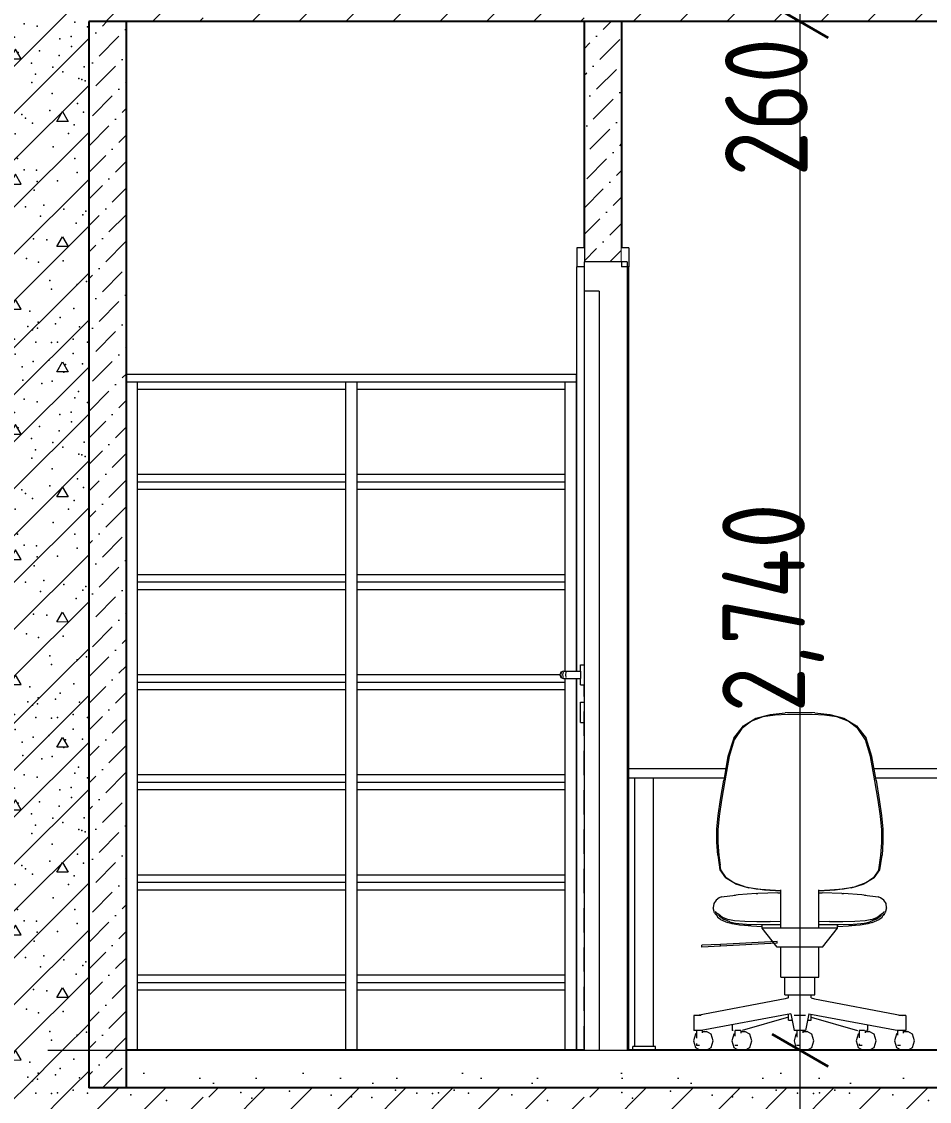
# Model space of a CAD drawing. Header units: millimetres. Extents: x 18162 to 7085488, y 72188 to 247925.
# Drawn here: x 3678250 to 3680669, y 97982 to 100858 of the extents above; entities that cross this region are included whole.
import ezdxf

# ---------------------------------------------------------------- set-up
doc = ezdxf.new("R2010")
doc.units = ezdxf.units.MM
doc.header["$MEASUREMENT"] = 0
doc.linetypes.add('Dot & Dashed', pattern=[670.277762, 317.5, -176.388889, 0, -176.388874])
doc.linetypes.add('Wipeout_Contour', pattern=[1000, 0, -1000])
for name, color, linetype in [('Archicad Doors', 7, 'Continuous'), ('Interior - Furniture', 7, 'Continuous'), ('Structural - Bearing', 7, 'Continuous')]:
    doc.layers.add(name, color=color, linetype=linetype)
doc.styles.add('GENERATED_STYLE_3', font='', dxfattribs={"width": 0.8})
doc.styles.get('GENERATED_STYLE_3').set_extended_font_data('ISOCPEUR MON')
doc.dimstyles.new('GENERATED_STYLE__5', dxfattribs={"dimtxt": 220.000005, "dimasz": 114, "dimexe": 0.18, "dimexo": 150, "dimgap": 0, "dimtad": 1, "dimdec": 0, "dimzin": 0, "dimdsep": 46, "dimtxsty": 'GENERATED_STYLE_3', "dimblk": 'ARROWHEAD_2', "dimblk1": 'ARROWHEAD_2', "dimblk2": 'ARROWHEAD_2', "dimcen": 0.09, "dimclrd": 13, "dimclre": 13, "dimclrt": 13, "dimadec": 0, "dimazin": 0, "dimtfac": 1, "dimtdec": 4, "dimtmove": 0, "dimatfit": 3, "dimfxl": 1, "dimtolj": 1, "dimtzin": 0, "dimarcsym": 0})
pattern_1 = [(45, (3761974.73, 95118.01), (-70.71068, 70.71068), [75, -25, 0, -25]), (45, (3761983.57, 95197.56), (-70.71068, 70.71068), [75, -25, 0, -25])]

# ---------------------------------------------------------------- blocks, each defined once
blk = doc.blocks.new('*X873', base_point=(3761974.7, 95118))
at = {"layer": 'Structural - Bearing', "color": 7, "linetype": 'Continuous', "lineweight": 9}
for p, q in [((3678229.1, 97862.7), (3678384.4, 98018)), ((3678229.1, 97987.7), (3678259.4, 98018)), ((3678349.4, 97858), (3678509.4, 98018)), ((3678474.4, 97858), (3678634.4, 98018)), ((3678749.5, 97993), (3678774.5, 98018)), ((3678749.5, 97868), (3678899.5, 98018)), ((3678864.5, 97858), (3679024.5, 98018)), ((3678989.5, 97858), (3679149.5, 98018)), ((3679114.5, 97858), (3679274.5, 98018)), ((3679239.5, 97858), (3679399.5, 98018)), ((3679364.5, 97858), (3679524.5, 98018)), ((3679489.5, 97858), (3679649.5, 98018)), ((3679764.7, 97993), (3679789.6, 98018)), ((3679764.7, 97868), (3679914.6, 98018)), ((3679879.6, 97858), (3680039.6, 98018)), ((3680004.6, 97858), (3680164.6, 98018)), ((3680129.6, 97858), (3680289.6, 98018)), ((3680254.6, 97858), (3680414.6, 98018)), ((3680379.6, 97858), (3680539.6, 98018)), ((3680504.6, 97858), (3680664.6, 98018)), ((3678599.4, 97858), (3678734.4, 97993)), ((3679614.5, 97858), (3679749.5, 97993))]:
    blk.add_line(p, q, dxfattribs=at)
for p in [(3678287.9, 98003.9), (3678330.2, 98002.9), (3678345.6, 98004.4), (3678387.4, 98012.1), (3678425.6, 98003.9), (3678541.1, 97999.7), (3678834.2, 98005.2), (3678964.3, 98009.1), (3679075, 97998.8), (3679129, 97993.6), (3679246.2, 98012.1), (3679303, 98003.9), (3679345.3, 98002.9), (3679360.8, 98004.4), (3679402.5, 98012.1), (3679440.8, 98003.9), (3679556.2, 97999.7), (3679849.4, 98005.2), (3679979.4, 98009.1), (3680090.2, 97998.8), (3680144.1, 97993.6), (3680261.3, 98012.1), (3680318.1, 98003.9), (3680360.4, 98002.9), (3680375.9, 98004.4), (3680417.6, 98012.1), (3680455.9, 98003.9), (3680571.4, 97999.7), (3678636.2, 97984.3), (3678863.4, 97990.7), (3679183.1, 97992), (3679651.3, 97984.3), (3679878.5, 97990.7), (3680198.2, 97992), (3680666.4, 97984.3)]:
    blk.add_point(p, dxfattribs=at)
blk = doc.blocks.new('*X974', base_point=(3761974.7, 95118))
at = {"layer": 'Structural - Bearing', "color": 7, "linetype": 'Continuous', "lineweight": 9}
for p, q in [((3678229.1, 100737.7), (3678349.3, 100858)), ((3678229.1, 100612.7), (3678429.1, 100812.7)), ((3678234.4, 100784.8), (3678229.1, 100775.4)), ((3678249.5, 100758.8), (3678234.4, 100784.8)), ((3678229.1, 100758.7), (3678249.5, 100758.8)), ((3678229.1, 100487.7), (3678429.1, 100687.7)), ((3678344.3, 100592.1), (3678359.4, 100618.1)), ((3678359.4, 100618.1), (3678374.3, 100592.1)), ((3678374.3, 100592.1), (3678344.3, 100592.1)), ((3678229.1, 100362.7), (3678429.1, 100562.7)), ((3678234.4, 100451.4), (3678229.1, 100442.1)), ((3678249.5, 100425.4), (3678234.4, 100451.4)), ((3678229.1, 100237.7), (3678429.1, 100437.7)), ((3678229.1, 100425.4), (3678249.5, 100425.4)), ((3678234.4, 100118.1), (3678429.1, 100312.7)), ((3678344.3, 100258.8), (3678359.4, 100284.8)), ((3678359.4, 100284.8), (3678374.3, 100258.7)), ((3678374.3, 100258.7), (3678344.3, 100258.8)), ((3678359.4, 100118.1), (3678429.1, 100187.7)), ((3678229.1, 99987.7), (3678359.4, 100118.1)), ((3678229.1, 100112.7), (3678234.4, 100118.1)), ((3678234.4, 100118.1), (3678229.1, 100108.8)), ((3678249.5, 100092.1), (3678234.4, 100118.1)), ((3678229.1, 100092.1), (3678249.5, 100092.1)), ((3678229.1, 99862.7), (3678429.1, 100062.7)), ((3678344.3, 99925.4), (3678359.4, 99951.4)), ((3678359.4, 99951.4), (3678374.3, 99925.4)), ((3678229.1, 99737.7), (3678429.1, 99937.7)), ((3678374.3, 99925.4), (3678344.3, 99925.4)), ((3678229.1, 99612.7), (3678429.1, 99812.7)), ((3678234.4, 99784.8), (3678229.1, 99775.4)), ((3678249.5, 99758.8), (3678234.4, 99784.8)), ((3678229.1, 99758.7), (3678249.5, 99758.8)), ((3678229.1, 99487.7), (3678429.1, 99687.7)), ((3678344.3, 99592.1), (3678359.4, 99618.1)), ((3678359.4, 99618.1), (3678374.3, 99592.1)), ((3678374.3, 99592.1), (3678344.3, 99592.1)), ((3678229.1, 99362.7), (3678429.1, 99562.7)), ((3678234.4, 99451.4), (3678229.1, 99442.1)), ((3678229.1, 99237.7), (3678429.1, 99437.7)), ((3678249.5, 99425.4), (3678234.4, 99451.4)), ((3678229.1, 99425.4), (3678249.5, 99425.4)), ((3678234.4, 99118.1), (3678429.1, 99312.7)), ((3678344.3, 99258.8), (3678359.4, 99284.8)), ((3678359.4, 99284.8), (3678374.3, 99258.7)), ((3678374.3, 99258.7), (3678344.3, 99258.8)), ((3678359.4, 99118.1), (3678429.1, 99187.7)), ((3678229.1, 98987.7), (3678359.4, 99118.1)), ((3678229.1, 99112.7), (3678234.4, 99118.1)), ((3678234.4, 99118.1), (3678229.1, 99108.7)), ((3678249.5, 99092.1), (3678234.4, 99118.1)), ((3678229.1, 99092), (3678249.5, 99092.1)), ((3678229.1, 98862.7), (3678429.1, 99062.7)), ((3678344.3, 98925.4), (3678359.4, 98951.4)), ((3678359.4, 98951.4), (3678374.3, 98925.4)), ((3678229.1, 98737.7), (3678429.1, 98937.7)), ((3678374.3, 98925.4), (3678344.3, 98925.4)), ((3678229.1, 98612.7), (3678429.1, 98812.7)), ((3678234.4, 98784.7), (3678229.1, 98775.4)), ((3678249.5, 98758.7), (3678234.4, 98784.7)), ((3678229.1, 98758.7), (3678249.5, 98758.7)), ((3678229.1, 98487.7), (3678429.1, 98687.7)), ((3678344.3, 98592.1), (3678359.4, 98618.1)), ((3678359.4, 98618.1), (3678374.3, 98592)), ((3678374.3, 98592), (3678344.3, 98592.1)), ((3678229.1, 98362.7), (3678429.1, 98562.7)), ((3678234.4, 98451.4), (3678229.1, 98442.1)), ((3678229.1, 98237.7), (3678429.1, 98437.7)), ((3678229.1, 98425.4), (3678249.5, 98425.4)), ((3678249.5, 98425.4), (3678234.4, 98451.4)), ((3678234.4, 98118.1), (3678429.1, 98312.7)), ((3678344.3, 98258.7), (3678359.4, 98284.7)), ((3678359.4, 98284.7), (3678374.3, 98258.7)), ((3678374.3, 98258.7), (3678344.3, 98258.7)), ((3678359.4, 98118.1), (3678429.1, 98187.7)), ((3678234.4, 98118.1), (3678229.1, 98108.7)), ((3678229.1, 98112.7), (3678234.4, 98118)), ((3678249.5, 98092.1), (3678234.4, 98118.1)), ((3678259.4, 98018), (3678359.4, 98118)), ((3678229.1, 98092), (3678249.5, 98092.1)), ((3678384.4, 98018), (3678429.1, 98062.7))]:
    blk.add_line(p, q, dxfattribs=at)
for p in [(3678256.9, 100852), (3678292, 100845.5), (3678392, 100856.1), (3678426, 100843.7), (3678231.3, 100816.6), (3678382.6, 100818.1), (3678352.5, 100811.7), (3678383.1, 100791.5), (3678241.5, 100776), (3678298.2, 100779.9), (3678350.3, 100768), (3678276.3, 100747.7), (3678333.6, 100736.5), (3678416.6, 100737.4), (3678287.4, 100717.8), (3678360, 100724.5), (3678402.8, 100706.2), (3678411, 100703.6), (3678419.8, 100700), (3678277.7, 100695.4), (3678332.1, 100666.8), (3678399.5, 100640), (3678325.2, 100621.5), (3678415.2, 100616.6), (3678251, 100610.4), (3678260.8, 100600.9), (3678279.5, 100587.4), (3678390.5, 100582.6), (3678232.8, 100559.4), (3678375, 100559.5), (3678334.3, 100524.1), (3678239, 100493), (3678391.7, 100492.9), (3678257.5, 100463.1), (3678290, 100462), (3678398.2, 100455.9), (3678292, 100432.2), (3678345.6, 100434.2), (3678283.6, 100408.7), (3678260.7, 100364.7), (3678309.1, 100369.2), (3678362.6, 100358.5), (3678421.4, 100353.2), (3678300.8, 100340), (3678413.8, 100343.6), (3678395.7, 100320.9), (3678282.3, 100279.7), (3678317.8, 100276.6), (3678263.7, 100227.2), (3678295.2, 100217.4), (3678295.2, 100217.4), (3678361.1, 100221), (3678325.6, 100168.4), (3678398.1, 100158.1), (3678423.5, 100166.1), (3678330.2, 100145.3), (3678389.6, 100094.1), (3678272.5, 100086.3), (3678353.5, 100069.6), (3678266.8, 100046.2), (3678279.2, 100036.9), (3678292.6, 100041), (3678294.7, 100057), (3678340.6, 100052.9), (3678404.6, 100044.8), (3678231.1, 100012.1), (3678387.4, 100012.2), (3678287.9, 100004), (3678330.2, 100002.9), (3678345.6, 100004.4), (3678425.6, 100004), (3678232.8, 99972), (3678281.4, 99952.5), (3678322.6, 99956.3), (3678388.1, 99973.6), (3678251.8, 99938.3), (3678362.5, 99924.1), (3678367.7, 99944.7), (3678412.8, 99946.6), (3678253.5, 99903.1), (3678304.2, 99894.3), (3678331.8, 99900.4), (3678402, 99872.3), (3678256.9, 99852), (3678292, 99845.5), (3678392, 99856.1), (3678426, 99843.7), (3678231.3, 99816.6), (3678352.5, 99811.7), (3678382.6, 99818.1), (3678298.2, 99779.9), (3678383.1, 99791.5), (3678241.5, 99776), (3678350.3, 99768), (3678276.3, 99747.7), (3678333.6, 99736.5), (3678360, 99724.5), (3678416.6, 99737.4), (3678277.7, 99695.4), (3678287.4, 99717.7), (3678402.8, 99706.2), (3678411, 99703.6), (3678419.8, 99700), (3678332.1, 99666.8), (3678399.5, 99639.9), (3678251, 99610.4), (3678325.2, 99621.5), (3678415.2, 99616.6), (3678260.8, 99600.9), (3678279.5, 99587.4), (3678390.5, 99582.6), (3678232.8, 99559.4), (3678375, 99559.5), (3678334.3, 99524.1), (3678239, 99492.9), (3678391.7, 99492.9), (3678257.5, 99463.1), (3678290, 99462), (3678292, 99432.2), (3678345.6, 99434.2), (3678398.2, 99455.8), (3678283.6, 99408.7), (3678260.7, 99364.7), (3678309.1, 99369.1), (3678362.6, 99358.5), (3678421.4, 99353.2), (3678300.8, 99339.9), (3678395.7, 99320.9), (3678413.8, 99343.5), (3678282.3, 99279.7), (3678317.8, 99276.6), (3678263.7, 99227.1), (3678295.2, 99217.4), (3678295.2, 99217.4), (3678361.1, 99221), (3678325.6, 99168.4), (3678330.2, 99145.2), (3678398.1, 99158.1), (3678423.5, 99166.1), (3678389.6, 99094.1), (3678272.5, 99086.3), (3678353.5, 99069.6), (3678266.8, 99046.1), (3678279.2, 99036.9), (3678292.6, 99040.9), (3678294.7, 99057), (3678340.6, 99052.9), (3678404.6, 99044.8), (3678231.1, 99012.1), (3678287.9, 99004), (3678330.2, 99002.9), (3678345.6, 99004.4), (3678387.4, 99012.1), (3678425.6, 99004), (3678232.8, 98972), (3678388.1, 98973.6), (3678281.4, 98952.4), (3678322.6, 98956.3), (3678367.7, 98944.7), (3678412.8, 98946.6), (3678251.8, 98938.3), (3678362.5, 98924.1), (3678253.5, 98903.1), (3678304.2, 98894.3), (3678331.8, 98900.3), (3678402, 98872.3), (3678256.9, 98852), (3678292, 98845.4), (3678392, 98856.1), (3678426, 98843.7), (3678231.3, 98816.5), (3678352.5, 98811.6), (3678382.6, 98818.1), (3678241.5, 98776), (3678298.2, 98779.9), (3678383.1, 98791.5), (3678276.3, 98747.7), (3678350.3, 98768), (3678287.4, 98717.7), (3678333.6, 98736.5), (3678360, 98724.5), (3678416.6, 98737.4), (3678277.7, 98695.4), (3678402.8, 98706.2), (3678411, 98703.6), (3678419.8, 98700), (3678332.1, 98666.8), (3678399.5, 98639.9), (3678251, 98610.3), (3678260.8, 98600.9), (3678325.2, 98621.5), (3678415.2, 98616.5), (3678279.5, 98587.4), (3678390.5, 98582.5), (3678232.8, 98559.4), (3678375, 98559.5), (3678334.3, 98524), (3678239, 98492.9), (3678391.7, 98492.9), (3678257.5, 98463), (3678290, 98462), (3678398.2, 98455.8), (3678292, 98432.2), (3678345.6, 98434.2), (3678283.6, 98408.7), (3678309.1, 98369.1), (3678260.7, 98364.7), (3678300.8, 98339.9), (3678362.6, 98358.5), (3678413.8, 98343.5), (3678421.4, 98353.2), (3678395.7, 98320.9), (3678282.3, 98279.7), (3678317.8, 98276.6), (3678263.7, 98227.1), (3678295.2, 98217.4), (3678295.2, 98217.4), (3678361.1, 98220.9), (3678325.6, 98168.4), (3678423.5, 98166.1), (3678330.2, 98145.2), (3678398.1, 98158.1), (3678272.5, 98086.3), (3678389.6, 98094), (3678294.7, 98056.9), (3678340.6, 98052.9), (3678353.5, 98069.6), (3678266.8, 98046.1), (3678279.2, 98036.9), (3678292.6, 98040.9), (3678404.6, 98044.8)]:
    blk.add_point(p, dxfattribs=at)
blk = doc.blocks.new('*X988', base_point=(3761974.7, 95118))
at = {"layer": 'Structural - Bearing', "color": 7, "linetype": 'Continuous', "lineweight": 9}
for p, q in [((3678349.3, 100858), (3678509.3, 101018)), ((3678474.3, 100858), (3678634.3, 101018)), ((3678864.4, 100858), (3679024.4, 101018)), ((3678989.4, 100858), (3679149.4, 101018)), ((3679114.4, 100858), (3679274.4, 101018)), ((3679239.4, 100858), (3679399.4, 101018)), ((3679364.4, 100858), (3679524.4, 101018)), ((3679489.4, 100858), (3679649.4, 101018)), ((3679879.6, 100858), (3680039.6, 101018)), ((3680004.6, 100858), (3680164.6, 101018)), ((3680129.6, 100858), (3680289.6, 101018)), ((3680254.6, 100858), (3680414.6, 101018)), ((3680379.6, 100858), (3680539.6, 101018)), ((3680504.6, 100858), (3680664.6, 101018)), ((3678599.3, 100858), (3678734.4, 100993.1)), ((3679614.4, 100858), (3679749.5, 100993.1)), ((3680629.6, 100858), (3680764.7, 100993.1)), ((3678724.3, 100858), (3678734.4, 100868.1)), ((3679739.4, 100858), (3679749.5, 100868.1))]:
    blk.add_line(p, q, dxfattribs=at)
blk = doc.blocks.new('*D1086', base_point=(3761974.7, 95118))
at = {"color": 12, "linetype": 'Continuous', "lineweight": 35}
for p, q in [((3680249.8, 98161.3), (3680399.8, 98074.7)), ((3680249.8, 97901.3), (3680399.8, 97814.7))]:
    blk.add_line(p, q, dxfattribs=at)
at = {"color": 13, "linetype": 'Continuous', "lineweight": 13}
blk.add_line((3680324.8, 97858), (3680324.8, 98118), dxfattribs=at)
blk = doc.blocks.new('ARROWHEAD_2')
at = {"color": 0, "linetype": 'Continuous', "lineweight": 0}
for p, q in [((-0.378, -0.655), (0.378, 0.655)), ((0, 0), (-1, 0))]:
    blk.add_line(p, q, dxfattribs=at)
blk = doc.blocks.new('*D1087', base_point=(3761974.7, 95118))
at = {"color": 12, "linetype": 'Continuous', "lineweight": 35}
for p, q in [((3680249.8, 100901.3), (3680399.8, 100814.7)), ((3680249.8, 98161.3), (3680399.8, 98074.7))]:
    blk.add_line(p, q, dxfattribs=at)
at = {"color": 13, "linetype": 'Continuous', "lineweight": 13}
for p, q in [((3680437.3, 100858), (3680212.3, 100858)), ((3680324.8, 98118), (3680324.8, 100858)), ((3680437.3, 98118), (3680212.3, 98118)), ((3680324.8, 97858), (3680324.8, 98118))]:
    blk.add_line(p, q, dxfattribs=at)
at = {"color": 13, "lineweight": 13, "char_height": 220, "attachment_point": 7, "rotation": 90, "style": 'GENERATED_STYLE_3'}
for s, insert in [('\\A1;{\\pql;\\fISOCPEUR MON|b0|i0|c0|p0;\\W0.800000;260}', (3680344.7, 100445.8)), ('\\A1;{\\pql;\\fISOCPEUR MON|b0|i0|c0|p0;\\W0.800000;2,740}', (3680388.6, 99018.2))]:
    blk.add_mtext(s, dxfattribs=dict(at, insert=insert))
blk = doc.blocks.new('*D1088', base_point=(3761974.7, 95118))
at = {"color": 12, "linetype": 'Continuous', "lineweight": 35}
for p, q in [((3680249.8, 101161.3), (3680399.8, 101074.7)), ((3680249.8, 100901.3), (3680399.8, 100814.7))]:
    blk.add_line(p, q, dxfattribs=at)
at = {"color": 13, "linetype": 'Continuous', "lineweight": 13}
blk.add_line((3680324.8, 100858), (3680324.8, 101118), dxfattribs=at)

msp = doc.modelspace()

# ---------------------------------------------------------------- hatches: boundary and pattern name
at = {"layer": 'Structural - Bearing', "linetype": 'Continuous', "lineweight": 9}
h = msp.add_hatch(dxfattribs=at)
h.set_pattern_fill('Dot___Dashed_0003', style=0, pattern_type=2)
h.set_pattern_definition(pattern_1)
h.paths.add_polyline_path([(3678429.1, 100858), (3678429.1, 98018), (3678529.1, 98018), (3678529.1, 100858)])
h = msp.add_hatch(dxfattribs=at)
h.set_pattern_fill('Dot___Dashed_0003', style=0, pattern_type=2)
h.set_pattern_definition(pattern_1)
h.paths.add_polyline_path([(3679749.1, 100858), (3679749.1, 100218), (3679849.1, 100218), (3679849.1, 100858)])
h = msp.add_hatch(dxfattribs=at)
h.set_pattern_fill('Lightweight_Concrete_0003', style=0, pattern_type=2)
h.set_pattern_definition([(0, (3761974.7, 95118), (0, 779.423), [48.75, -401.25]), (0, (3762199.7, 95507.7), (0, 779.423), [48.75, -401.25]), (60, (3761974.7, 95118), (-675, 389.7114), [48.75, -401.25]), (60, (3762424.7, 95118), (-675, 389.7114), [48.75, -401.25]), (120, (3762023.5, 95118), (675, 389.7114), [48.75, -401.25]), (120, (3762473.5, 95118), (675, 389.7114), [48.75, -401.25]), (0, (3761974.73, 95193), (0, 150), [0, -150, 0, -225]), (45, (3762049.73, 95193), (-106.06602, 106.06602), [0, -112.5, 0, -187.5])])
h.paths.add_polyline_path([(3683229.1, 98118), (3678529.1, 98118), (3678529.1, 98018), (3683229.1, 98018)])

# ---------------------------------------------------------------- linework, layer by layer
at = {"layer": 'Archicad Doors', "color": 7, "linetype": 'Continuous', "lineweight": 9}
for p, q in [((3679687, 99125.1), (3679684.1, 99118)), ((3679684.1, 99118), (3679687, 99110.9)), ((3679688.5, 99125.1), (3679685.8, 99118)), ((3679685.8, 99118), (3679688.5, 99110.9)), ((3679694.1, 99128), (3679687, 99125.1)), ((3679693.4, 99125.1), (3679691.2, 99118)), ((3679691.2, 99118), (3679693.4, 99110.9)), ((3679694.1, 99128), (3679695.2, 99128)), ((3679695.2, 99128), (3679698.4, 99128)), ((3679698.4, 99128), (3679703.3, 99128)), ((3679700.6, 99125.1), (3679699.4, 99118)), ((3679699.4, 99118), (3679700.6, 99110.9)), ((3679703.3, 99128), (3679709.1, 99128)), ((3679687, 99110.9), (3679694.1, 99108)), ((3679694.1, 99108), (3679695.2, 99108)), ((3679695.2, 99108), (3679698.4, 99108)), ((3679698.4, 99108), (3679703.3, 99108)), ((3679703.3, 99108), (3679709.1, 99108)), ((3679730.1, 98118), (3679730.1, 99108))]:
    msp.add_line(p, q, dxfattribs=at)
at = {"layer": 'Interior - Furniture', "color": 7, "linetype": 'Continuous', "lineweight": 13}
for p, q in [((3679729.1, 99918), (3678529.1, 99918)), ((3678559.1, 99898), (3678529.1, 99898)), ((3678559.1, 99878), (3678559.1, 99898)), ((3679114.1, 99898), (3678559.1, 99898)), ((3679144.1, 99898), (3679114.1, 99898)), ((3679114.1, 99878), (3679114.1, 99898)), ((3679144.1, 99878), (3679144.1, 99898)), ((3679699.1, 99898), (3679144.1, 99898)), ((3679729.1, 99898), (3679699.1, 99898)), ((3679699.1, 99878), (3679699.1, 99898)), ((3679729.1, 99898), (3679729.1, 99918)), ((3679729.1, 99128), (3679729.1, 99898)), ((3678559.1, 99651.3), (3678559.1, 99878)), ((3679114.1, 99878), (3678559.1, 99878)), ((3679114.1, 99651.3), (3679114.1, 99878)), ((3679144.1, 99651.3), (3679144.1, 99878)), ((3679699.1, 99878), (3679144.1, 99878)), ((3679699.1, 99651.3), (3679699.1, 99878)), ((3679114.1, 99651.3), (3678559.1, 99651.3)), ((3678559.1, 99631.3), (3678559.1, 99651.3)), ((3679114.1, 99631.3), (3679114.1, 99651.3)), ((3679699.1, 99651.3), (3679144.1, 99651.3)), ((3679144.1, 99631.3), (3679144.1, 99651.3)), ((3679699.1, 99631.3), (3679699.1, 99651.3)), ((3678559.1, 99611.3), (3678559.1, 99631.3)), ((3679114.1, 99631.3), (3678559.1, 99631.3)), ((3678559.1, 99384.7), (3678559.1, 99611.3)), ((3679114.1, 99611.3), (3678559.1, 99611.3)), ((3679114.1, 99611.3), (3679114.1, 99631.3)), ((3679114.1, 99384.7), (3679114.1, 99611.3)), ((3679144.1, 99611.3), (3679144.1, 99631.3)), ((3679699.1, 99631.3), (3679144.1, 99631.3)), ((3679144.1, 99384.7), (3679144.1, 99611.3)), ((3679699.1, 99611.3), (3679144.1, 99611.3)), ((3679699.1, 99611.3), (3679699.1, 99631.3)), ((3679699.1, 99384.7), (3679699.1, 99611.3)), ((3679114.1, 99384.7), (3678559.1, 99384.7)), ((3678559.1, 99364.7), (3678559.1, 99384.7)), ((3679114.1, 99364.7), (3679114.1, 99384.7)), ((3679699.1, 99384.7), (3679144.1, 99384.7)), ((3679144.1, 99364.7), (3679144.1, 99384.7)), ((3679699.1, 99364.7), (3679699.1, 99384.7)), ((3678559.1, 99344.7), (3678559.1, 99364.7)), ((3679114.1, 99364.7), (3678559.1, 99364.7)), ((3679114.1, 99344.7), (3679114.1, 99364.7)), ((3679144.1, 99344.7), (3679144.1, 99364.7)), ((3679699.1, 99364.7), (3679144.1, 99364.7)), ((3679699.1, 99344.7), (3679699.1, 99364.7)), ((3678559.1, 99118), (3678559.1, 99344.7)), ((3679114.1, 99344.7), (3678559.1, 99344.7)), ((3679114.1, 99118), (3679114.1, 99344.7)), ((3679144.1, 99118), (3679144.1, 99344.7)), ((3679699.1, 99344.7), (3679144.1, 99344.7)), ((3679699.1, 99128), (3679699.1, 99344.7)), ((3679114.1, 99118), (3678559.1, 99118)), ((3678559.1, 99098), (3678559.1, 99118)), ((3679114.1, 99098), (3679114.1, 99118)), ((3679684.1, 99118), (3679144.1, 99118)), ((3679144.1, 99098), (3679144.1, 99118)), ((3678559.1, 99078), (3678559.1, 99098)), ((3679114.1, 99098), (3678559.1, 99098)), ((3679114.1, 99078), (3679114.1, 99098)), ((3679144.1, 99078), (3679144.1, 99098)), ((3679699.1, 99098), (3679144.1, 99098)), ((3679699.1, 99098), (3679699.1, 99108)), ((3679699.1, 99078), (3679699.1, 99098)), ((3679729.1, 98118), (3679729.1, 99108)), ((3678559.1, 98851.3), (3678559.1, 99078)), ((3679114.1, 99078), (3678559.1, 99078)), ((3679114.1, 98851.3), (3679114.1, 99078)), ((3679144.1, 98851.3), (3679144.1, 99078)), ((3679699.1, 99078), (3679144.1, 99078)), ((3679699.1, 98851.3), (3679699.1, 99078)), ((3680173.4, 98982.5), (3680206.5, 99002.5)), ((3680225.5, 99006), (3680195.5, 98995)), ((3680206.5, 99002.5), (3680244.5, 99012.7)), ((3680258, 99010.9), (3680225.5, 99006)), ((3680244.5, 99012.7), (3680284.5, 99016.5)), ((3680291.3, 99012.2), (3680258, 99010.9)), ((3680324.1, 99018), (3680284.5, 99016.5)), ((3680324.1, 99012.4), (3680291.3, 99012.2)), ((3680363.6, 99016.5), (3680324.1, 99018)), ((3680356.8, 99012.2), (3680324.1, 99012.4)), ((3680390.1, 99010.9), (3680356.8, 99012.2)), ((3680363.6, 99016.5), (3680403.6, 99012.7)), ((3680422.6, 99006), (3680390.1, 99010.9)), ((3680403.6, 99012.7), (3680441.6, 99002.5)), ((3680452.6, 98995), (3680422.6, 99006)), ((3680441.6, 99002.5), (3680474.7, 98982.5)), ((3680147.7, 98949.7), (3680173.4, 98982.5)), ((3680169.6, 98975.4), (3680149.2, 98944.8)), ((3680195.5, 98995), (3680169.6, 98975.4)), ((3680478.5, 98975.4), (3680452.6, 98995)), ((3680474.7, 98982.5), (3680500.4, 98949.7)), ((3680498.9, 98944.8), (3680478.5, 98975.4)), ((3680147.7, 98949.7), (3680132.2, 98900.7)), ((3680149.2, 98944.8), (3680136, 98900.7)), ((3680512.1, 98900.7), (3680498.9, 98944.8)), ((3680515.9, 98900.7), (3680500.4, 98949.7)), ((3680132.2, 98900.7), (3680121.1, 98837.3)), ((3680136, 98900.7), (3680124.3, 98835.9)), ((3680523.8, 98835.9), (3680512.1, 98900.7)), ((3680527, 98837.3), (3680515.9, 98900.7)), ((3680126.5, 98868), (3679868.1, 98868)), ((3680799.1, 98868), (3680521.7, 98868)), ((3679114.1, 98851.3), (3678559.1, 98851.3)), ((3678559.1, 98831.3), (3678559.1, 98851.3)), ((3678559.1, 98811.3), (3678559.1, 98831.3)), ((3679114.1, 98831.3), (3678559.1, 98831.3)), ((3679114.1, 98831.3), (3679114.1, 98851.3)), ((3679114.1, 98811.3), (3679114.1, 98831.3)), ((3679699.1, 98851.3), (3679144.1, 98851.3)), ((3679144.1, 98831.3), (3679144.1, 98851.3)), ((3679144.1, 98811.3), (3679144.1, 98831.3)), ((3679699.1, 98831.3), (3679144.1, 98831.3)), ((3679699.1, 98831.3), (3679699.1, 98851.3)), ((3679699.1, 98811.3), (3679699.1, 98831.3)), ((3680122.1, 98843), (3679868.1, 98843)), ((3679884.1, 98128), (3679884.1, 98843)), ((3679934.1, 98128), (3679934.1, 98843)), ((3680112.5, 98785.9), (3680121.1, 98837.3)), ((3680124.3, 98835.9), (3680115.3, 98783.9)), ((3680532.8, 98783.9), (3680523.8, 98835.9)), ((3680799.1, 98843), (3680526, 98843)), ((3680527, 98837.3), (3680535.6, 98785.9)), ((3678559.1, 98584.7), (3678559.1, 98811.3)), ((3679114.1, 98811.3), (3678559.1, 98811.3)), ((3679114.1, 98584.7), (3679114.1, 98811.3)), ((3679144.1, 98584.7), (3679144.1, 98811.3)), ((3679699.1, 98811.3), (3679144.1, 98811.3)), ((3679699.1, 98584.7), (3679699.1, 98811.3)), ((3680106.4, 98743.4), (3680112.5, 98785.9)), ((3680115.3, 98783.9), (3680109, 98741.3)), ((3680539.1, 98741.3), (3680532.8, 98783.9)), ((3680535.6, 98785.9), (3680541.7, 98743.4)), ((3680103.1, 98706.7), (3680106.4, 98743.4)), ((3680109, 98741.3), (3680105.7, 98704.9)), ((3680542.4, 98704.9), (3680539.1, 98741.3)), ((3680541.7, 98743.4), (3680545, 98706.7)), ((3680102.7, 98672.4), (3680103.1, 98706.7)), ((3680105.7, 98704.9), (3680105.3, 98671.3)), ((3680542.8, 98671.3), (3680542.4, 98704.9)), ((3680545, 98706.7), (3680545.5, 98672.4)), ((3680105.1, 98637.6), (3680102.7, 98672.4)), ((3680105.3, 98671.3), (3680108, 98637)), ((3680540.1, 98637), (3680542.8, 98671.3)), ((3680545.5, 98672.4), (3680543, 98637.6)), ((3680105.1, 98637.6), (3680110.7, 98598.9)), ((3680108, 98637), (3680112, 98611)), ((3680113.8, 98598.9), (3680108.3, 98637.6)), ((3680534.4, 98598.9), (3680540.1, 98637)), ((3680537.4, 98598.9), (3680543, 98637.6)), ((3680110.7, 98598.9), (3680126.1, 98577.1)), ((3680126.9, 98578.7), (3680113.8, 98598.9)), ((3680534.4, 98598.9), (3680521.2, 98578.7)), ((3680522, 98577.1), (3680537.4, 98598.9)), ((3679114.1, 98584.7), (3678559.1, 98584.7)), ((3678559.1, 98564.7), (3678559.1, 98584.7)), ((3679114.1, 98564.7), (3679114.1, 98584.7)), ((3679699.1, 98584.7), (3679144.1, 98584.7)), ((3679144.1, 98564.7), (3679144.1, 98584.7)), ((3679699.1, 98564.7), (3679699.1, 98584.7)), ((3680152.5, 98561.4), (3680126.1, 98577.1)), ((3680126.9, 98578.7), (3680129.3, 98576.6)), ((3680147.8, 98564.2), (3680129.3, 98576.6)), ((3680522, 98577.1), (3680495.6, 98561.4)), ((3680518.8, 98576.6), (3680500.3, 98564.2)), ((3680518.8, 98576.6), (3680521.2, 98578.7)), ((3678559.1, 98544.7), (3678559.1, 98564.7)), ((3679114.1, 98564.7), (3678559.1, 98564.7)), ((3678559.1, 98318), (3678559.1, 98544.7)), ((3679114.1, 98544.7), (3678559.1, 98544.7)), ((3679114.1, 98544.7), (3679114.1, 98564.7)), ((3679114.1, 98318), (3679114.1, 98544.7)), ((3679144.1, 98544.7), (3679144.1, 98564.7)), ((3679699.1, 98564.7), (3679144.1, 98564.7)), ((3679144.1, 98318), (3679144.1, 98544.7)), ((3679699.1, 98544.7), (3679144.1, 98544.7)), ((3679699.1, 98544.7), (3679699.1, 98564.7)), ((3679699.1, 98318), (3679699.1, 98544.7)), ((3680155.5, 98561.3), (3680147.8, 98564.2)), ((3680152.5, 98561.4), (3680175.2, 98554.4)), ((3680175.2, 98554.4), (3680155.5, 98561.3)), ((3680175.2, 98554.4), (3680207.9, 98548.3)), ((3680175.2, 98554.4), (3680187.8, 98550.9)), ((3680229.6, 98544.5), (3680187.8, 98550.9)), ((3680207.9, 98548.3), (3680244.5, 98544.9)), ((3680273.7, 98541.4), (3680229.6, 98544.5)), ((3680244.5, 98544.9), (3680273.7, 98543.9)), ((3680273.7, 98443), (3680273.7, 98545.3)), ((3680374.4, 98443), (3680374.4, 98545.3)), ((3680374.4, 98543.9), (3680403.7, 98544.9)), ((3680418.5, 98544.5), (3680374.4, 98541.4)), ((3680403.7, 98544.9), (3680440.2, 98548.3)), ((3680460.3, 98550.9), (3680418.5, 98544.5)), ((3680440.2, 98548.3), (3680472.9, 98554.4)), ((3680460.3, 98550.9), (3680472.9, 98554.4)), ((3680472.9, 98554.4), (3680495.6, 98561.4)), ((3680492.6, 98561.3), (3680472.9, 98554.4)), ((3680500.3, 98564.2), (3680492.6, 98561.3)), ((3680100.6, 98518.1), (3680094.5, 98509)), ((3680108.9, 98524.3), (3680100.6, 98518.1)), ((3680115, 98526.4), (3680108.9, 98524.3)), ((3680115, 98526.4), (3680152.1, 98530.7)), ((3680159.5, 98531.7), (3680148.6, 98530.3)), ((3680207.6, 98535.4), (3680159.5, 98531.7)), ((3680207.6, 98535.4), (3680212.2, 98535.7)), ((3680265.1, 98537.6), (3680212.2, 98535.7)), ((3680265.1, 98537.6), (3680273.7, 98537.7)), ((3680374.4, 98537.7), (3680383, 98537.6)), ((3680435.9, 98535.7), (3680383, 98537.6)), ((3680435.9, 98535.7), (3680440.6, 98535.4)), ((3680488.7, 98531.7), (3680440.6, 98535.4)), ((3680499.5, 98530.3), (3680488.7, 98531.7)), ((3680496, 98530.7), (3680533.1, 98526.4)), ((3680539.2, 98524.3), (3680533.1, 98526.4)), ((3680547.5, 98518.1), (3680539.2, 98524.3)), ((3680553.6, 98509), (3680547.5, 98518.1)), ((3680094.5, 98509), (3680093.1, 98497.5)), ((3680096.7, 98483.7), (3680093.1, 98497.5)), ((3680096.7, 98483.7), (3680098.8, 98480.1)), ((3680101, 98485.1), (3680098.7, 98486.7)), ((3680103.9, 98482.7), (3680101, 98485.1)), ((3680102.4, 98480.2), (3680103.4, 98482.6)), ((3680103.4, 98482.6), (3680104.1, 98482.5)), ((3680107.8, 98479.6), (3680103.9, 98482.7)), ((3680544.2, 98482.7), (3680540.3, 98479.6)), ((3680544, 98482.5), (3680544.7, 98482.6)), ((3680547.1, 98485.1), (3680544.2, 98482.7)), ((3680544.7, 98482.6), (3680545.7, 98480.2)), ((3680549.4, 98486.7), (3680547.1, 98485.1)), ((3680549.3, 98480.1), (3680551.4, 98483.7)), ((3680555, 98497.5), (3680551.4, 98483.7)), ((3680555, 98497.5), (3680553.6, 98509)), ((3680098.8, 98480.1), (3680103, 98476.6)), ((3680102.4, 98477.9), (3680102.4, 98480.2)), ((3680102.4, 98477.9), (3680104.7, 98472.7)), ((3680106, 98470.7), (3680104.7, 98472.7)), ((3680112.5, 98466.7), (3680106, 98470.7)), ((3680106.9, 98477.9), (3680110.1, 98475.6)), ((3680112.8, 98476.1), (3680107.8, 98479.6)), ((3680110.1, 98475.6), (3680114, 98472.3)), ((3680112.5, 98466.7), (3680131.6, 98457.9)), ((3680112.8, 98476.1), (3680119.3, 98472)), ((3680114, 98472.3), (3680120.6, 98467.6)), ((3680119.3, 98472), (3680130.9, 98467.2)), ((3680137.4, 98460.1), (3680120.6, 98467.6)), ((3680130.9, 98467.2), (3680136.7, 98465.9)), ((3680143.3, 98454.5), (3680131.6, 98457.9)), ((3680136.7, 98465.9), (3680150.1, 98463.7)), ((3680137.4, 98460.1), (3680144.5, 98458)), ((3680163.2, 98451.5), (3680143.3, 98454.5)), ((3680144.5, 98458), (3680152.7, 98456.5)), ((3680150.1, 98463.7), (3680177.3, 98461.9)), ((3680152.7, 98456.5), (3680161.7, 98455.3)), ((3680161.7, 98455.3), (3680182.2, 98453.9)), ((3680177.3, 98461.9), (3680209.8, 98461.4)), ((3680182.2, 98453.9), (3680220.1, 98452.9)), ((3680209.8, 98461.4), (3680244.8, 98460.8)), ((3680273.7, 98460.4), (3680244.8, 98460.8)), ((3680403.4, 98460.8), (3680374.4, 98460.4)), ((3680403.4, 98460.8), (3680438.3, 98461.4)), ((3680428, 98452.9), (3680465.9, 98453.9)), ((3680438.3, 98461.4), (3680470.8, 98461.9)), ((3680465.9, 98453.9), (3680486.4, 98455.3)), ((3680470.8, 98461.9), (3680498, 98463.7)), ((3680504.8, 98454.5), (3680484.9, 98451.5)), ((3680486.4, 98455.3), (3680495.4, 98456.5)), ((3680495.4, 98456.5), (3680503.6, 98458)), ((3680498, 98463.7), (3680511.4, 98465.9)), ((3680503.6, 98458), (3680510.7, 98460.1)), ((3680516.5, 98457.9), (3680504.8, 98454.5)), ((3680527.5, 98467.6), (3680510.7, 98460.1)), ((3680511.4, 98465.9), (3680517.3, 98467.2)), ((3680516.5, 98457.9), (3680535.6, 98466.7)), ((3680517.3, 98467.2), (3680528.8, 98472)), ((3680527.5, 98467.6), (3680534.2, 98472.3)), ((3680528.8, 98472), (3680535.3, 98476.1)), ((3680534.2, 98472.3), (3680538, 98475.6)), ((3680540.3, 98479.6), (3680535.3, 98476.1)), ((3680542.1, 98470.7), (3680535.6, 98466.7)), ((3680538, 98475.6), (3680541.3, 98477.9)), ((3680543.4, 98472.7), (3680542.1, 98470.7)), ((3680543.4, 98472.7), (3680545.7, 98477.9)), ((3680545.1, 98476.6), (3680549.3, 98480.1)), ((3680545.7, 98480.2), (3680545.7, 98477.9)), ((3680193.5, 98449.1), (3680163.2, 98451.5)), ((3680194.8, 98448.1), (3680176.2, 98450.5)), ((3680223.4, 98446.5), (3680194.8, 98448.1)), ((3680220.1, 98452.9), (3680238.3, 98452.8)), ((3680223.4, 98443), (3680223.4, 98452.9)), ((3680273.7, 98443), (3680223.4, 98443)), ((3680263.7, 98393), (3680223.4, 98443)), ((3680238.3, 98452.8), (3680261.3, 98452.7)), ((3680261.3, 98452.7), (3680273.7, 98452.7)), ((3680374.4, 98443), (3680273.7, 98443)), ((3680374.4, 98452.7), (3680386.8, 98452.7)), ((3680424.7, 98443), (3680374.4, 98443)), ((3680384.4, 98393), (3680424.7, 98443)), ((3680386.8, 98452.7), (3680409.8, 98452.8)), ((3680409.8, 98452.8), (3680428, 98452.9)), ((3680424.7, 98443), (3680424.7, 98452.9)), ((3680453.3, 98448.1), (3680424.7, 98446.5)), ((3680471.9, 98450.5), (3680453.3, 98448.1)), ((3680484.9, 98451.5), (3680454.6, 98449.1)), ((3680112.7, 98400.1), (3680062.4, 98397.5)), ((3680062.7, 98392.5), (3680062.4, 98397.5)), ((3680263.4, 98408), (3680112.7, 98400.1)), ((3680112.9, 98395.2), (3680112.7, 98400.1)), ((3680263.7, 98403), (3680112.9, 98395.2)), ((3680263.7, 98403), (3680263.4, 98408)), ((3680112.9, 98395.2), (3680062.7, 98392.5)), ((3680384.4, 98393), (3680263.7, 98393)), ((3680273.7, 98313), (3680273.7, 98393)), ((3680374.4, 98313), (3680374.4, 98393)), ((3679114.1, 98318), (3678559.1, 98318)), ((3678559.1, 98298), (3678559.1, 98318)), ((3679114.1, 98298), (3679114.1, 98318)), ((3679699.1, 98318), (3679144.1, 98318)), ((3679144.1, 98298), (3679144.1, 98318)), ((3679699.1, 98298), (3679699.1, 98318)), ((3680273.7, 98313), (3680288.5, 98313)), ((3680283.8, 98265.5), (3680283.8, 98313)), ((3680288.5, 98313), (3680324.1, 98313)), ((3680324.1, 98313), (3680359.6, 98313)), ((3680359.6, 98313), (3680374.4, 98313)), ((3680364.3, 98265.5), (3680364.3, 98313)), ((3678559.1, 98278), (3678559.1, 98298)), ((3679114.1, 98298), (3678559.1, 98298)), ((3679114.1, 98278), (3679114.1, 98298)), ((3679144.1, 98278), (3679144.1, 98298)), ((3679699.1, 98298), (3679144.1, 98298)), ((3679699.1, 98278), (3679699.1, 98298)), ((3678559.1, 98118), (3678559.1, 98278)), ((3679114.1, 98278), (3678559.1, 98278)), ((3679114.1, 98118), (3679114.1, 98278)), ((3679144.1, 98118), (3679144.1, 98278)), ((3679699.1, 98278), (3679144.1, 98278)), ((3679699.1, 98118), (3679699.1, 98278)), ((3680285.3, 98255.1), (3680051.4, 98211)), ((3680283.8, 98265.5), (3680295.6, 98265.5)), ((3680294.1, 98257.9), (3680285.3, 98255.1)), ((3680293.9, 98257.9), (3680293.9, 98265.5)), ((3680295.6, 98265.5), (3680324.1, 98265.5)), ((3680324.1, 98265.5), (3680352.5, 98265.5)), ((3680352.5, 98265.5), (3680364.3, 98265.5)), ((3680354.1, 98257.9), (3680362.9, 98255.1)), ((3680354.2, 98257.9), (3680354.2, 98265.5)), ((3680362.9, 98255.1), (3680596.7, 98211)), ((3680049.2, 98211), (3680041.7, 98211)), ((3680041.7, 98211), (3680041.7, 98171)), ((3680060.7, 98211), (3680049.2, 98211)), ((3680300.1, 98215.1), (3680060.7, 98171)), ((3680293.9, 98206.5), (3680170.6, 98171)), ((3680293.9, 98198), (3680293.9, 98214)), ((3680293.9, 98198), (3680302.7, 98198)), ((3680300.1, 98215.1), (3680309, 98171)), ((3680302.7, 98198), (3680303.5, 98198)), ((3680313.4, 98211), (3680309, 98211)), ((3680324.1, 98211), (3680313.4, 98211)), ((3680334.7, 98211), (3680324.1, 98211)), ((3680339.2, 98211), (3680334.7, 98211)), ((3680348, 98215.1), (3680339.2, 98171)), ((3680344.6, 98198), (3680345.4, 98198)), ((3680345.4, 98198), (3680354.2, 98198)), ((3680348, 98215.1), (3680587.4, 98171)), ((3680354.2, 98198), (3680354.2, 98214)), ((3680354.2, 98206.5), (3680477.5, 98171)), ((3680598.9, 98211), (3680587.4, 98211)), ((3680606.4, 98211), (3680598.9, 98211)), ((3680606.4, 98211), (3680606.4, 98171)), ((3680049.2, 98171), (3680041.7, 98171)), ((3680048.4, 98171), (3680048.4, 98149.8)), ((3680060.7, 98171), (3680049.2, 98171)), ((3680063.2, 98171), (3680060.7, 98171)), ((3680063.7, 98171), (3680063.2, 98171)), ((3680063.7, 98171), (3680063.7, 98164.8)), ((3680063.7, 98168), (3680075.3, 98168)), ((3680088.1, 98160.7), (3680075.3, 98168)), ((3680143.5, 98186.3), (3680143.5, 98171)), ((3680146.2, 98171), (3680143.5, 98171)), ((3680150.5, 98171), (3680150.5, 98155.6)), ((3680157.2, 98171), (3680151.9, 98171)), ((3680163.2, 98171), (3680157.2, 98171)), ((3680166.4, 98171), (3680163.2, 98171)), ((3680166.4, 98171), (3680166.4, 98163.8)), ((3680166.4, 98168), (3680177.7, 98168)), ((3680190.4, 98160.7), (3680177.7, 98168)), ((3680313.4, 98171), (3680309, 98171)), ((3680324.1, 98171), (3680313.4, 98171)), ((3680316, 98171), (3680316, 98153.3)), ((3680334.7, 98171), (3680324.1, 98171)), ((3680332.1, 98171), (3680332.1, 98164.2)), ((3680332.1, 98168), (3680343.3, 98168)), ((3680339.2, 98171), (3680334.7, 98171)), ((3680356.1, 98160.7), (3680343.3, 98168)), ((3680484.9, 98171), (3680481.7, 98171)), ((3680481.7, 98171), (3680481.7, 98151.3)), ((3680490.9, 98171), (3680484.9, 98171)), ((3680496.2, 98171), (3680490.9, 98171)), ((3680497.6, 98171), (3680497.6, 98164.5)), ((3680497.6, 98168), (3680508.9, 98168)), ((3680504.6, 98171), (3680501.9, 98171)), ((3680504.6, 98186.3), (3680504.6, 98171)), ((3680521.7, 98160.7), (3680508.9, 98168)), ((3680584.9, 98171), (3680584.4, 98171)), ((3680584.4, 98171), (3680584.4, 98158.1)), ((3680587.4, 98171), (3680584.9, 98171)), ((3680598.9, 98171), (3680587.4, 98171)), ((3680606.4, 98171), (3680598.9, 98171)), ((3680599.7, 98171), (3680599.7, 98163.3)), ((3680599.7, 98168), (3680611.3, 98168)), ((3680624.1, 98160.7), (3680611.3, 98168)), ((3680045.7, 98160.7), (3680040.4, 98143)), ((3680040.4, 98143), (3680045.7, 98125.3)), ((3680048.4, 98162.2), (3680045.7, 98160.7)), ((3680093.4, 98143), (3680088.1, 98160.7)), ((3680088.1, 98125.3), (3680093.4, 98143)), ((3680148.1, 98160.7), (3680142.8, 98143)), ((3680142.8, 98143), (3680148.1, 98125.3)), ((3680150.5, 98162.1), (3680148.1, 98160.7)), ((3680195.7, 98143), (3680190.4, 98160.7)), ((3680190.4, 98125.3), (3680195.7, 98143)), ((3680313.7, 98160.7), (3680308.4, 98143)), ((3680308.4, 98143), (3680313.7, 98125.3)), ((3680316, 98162), (3680313.7, 98160.7)), ((3680361.4, 98143), (3680356.1, 98160.7)), ((3680356.1, 98125.3), (3680361.4, 98143)), ((3680479.3, 98160.7), (3680474, 98143)), ((3680474, 98143), (3680479.3, 98125.3)), ((3680481.7, 98162.1), (3680479.3, 98160.7)), ((3680527, 98143), (3680521.7, 98160.7)), ((3680521.7, 98125.3), (3680527, 98143)), ((3680581.7, 98160.7), (3680576.4, 98143)), ((3680576.4, 98143), (3680581.7, 98125.3)), ((3680584.4, 98162.2), (3680581.7, 98160.7)), ((3680629.3, 98143), (3680624.1, 98160.7)), ((3680624.1, 98125.3), (3680629.3, 98143)), ((3679887.8, 98128), (3679879.1, 98128)), ((3679879.1, 98118), (3679879.1, 98128)), ((3679909.1, 98128), (3679887.8, 98128)), ((3679930.3, 98128), (3679909.1, 98128)), ((3679939.1, 98128), (3679930.3, 98128)), ((3679939.1, 98118), (3679939.1, 98128)), ((3680045.7, 98125.3), (3680058.5, 98118)), ((3680048.4, 98136.2), (3680048.4, 98131)), ((3680052.4, 98131), (3680048.4, 98131)), ((3680056.3, 98131), (3680052.4, 98131)), ((3680075.3, 98118), (3680088.1, 98125.3)), ((3680148.1, 98125.3), (3680160.9, 98118)), ((3680151.9, 98131), (3680150.6, 98131)), ((3680157.2, 98131), (3680151.9, 98131)), ((3680158.7, 98131), (3680157.2, 98131)), ((3680177.7, 98118), (3680190.4, 98125.3)), ((3680313.7, 98125.3), (3680326.5, 98118)), ((3680316, 98132.7), (3680316, 98131)), ((3680318.4, 98131), (3680316, 98131)), ((3680324.1, 98131), (3680318.4, 98131)), ((3680324.6, 98131), (3680324.1, 98131)), ((3680343.3, 98118), (3680356.1, 98125.3)), ((3680479.3, 98125.3), (3680492.1, 98118)), ((3680481.7, 98134.7), (3680481.7, 98131)), ((3680484.9, 98131), (3680481.7, 98131)), ((3680490.2, 98131), (3680484.9, 98131)), ((3680508.9, 98118), (3680521.7, 98125.3)), ((3680581.7, 98125.3), (3680594.5, 98118)), ((3680584.9, 98131), (3680584.5, 98131)), ((3680589.6, 98131), (3680584.9, 98131)), ((3680592.2, 98131), (3680589.6, 98131)), ((3680611.3, 98118), (3680624.1, 98125.3))]:
    msp.add_line(p, q, dxfattribs=at)
at = {"layer": 'Structural - Bearing', "color": 7, "linetype": 'Continuous', "lineweight": 25}
for p, q in [((3678429.1, 100858), (3678429.1, 98018)), ((3678529.1, 100858), (3678429.1, 100858)), ((3679749.1, 100858), (3678529.1, 100858)), ((3678529.1, 100858), (3678529.1, 98118)), ((3679849.1, 100858), (3679749.1, 100858)), ((3683229.1, 100858), (3679849.1, 100858)), ((3678529.1, 98118), (3678529.1, 98018))]:
    msp.add_line(p, q, dxfattribs=at)
at = {"layer": 'Structural - Bearing', "color": 7, "linetype": 'Continuous', "lineweight": 25, "flags": 128}
for points in [[(3679749.1, 100858), (3679749.1, 100255), (3679749.1, 100218)], [(3679849.1, 100858), (3679849.1, 100255), (3679849.1, 100218)], [(3683229.1, 98118), (3679864.1, 98118), (3679789.1, 98118), (3679749.1, 98118), (3678529.1, 98118)], [(3683229.1, 98018), (3678529.1, 98018), (3678429.1, 98018)]]:
    msp.add_lwpolyline(points, dxfattribs=at)

# ---------------------------------------------------------------- block references
at = {"layer": 'Structural - Bearing', "lineweight": 0}
for name in ['*X988', '*X974', '*X873']:
    msp.add_blockref(name, (3761974.7, 95118), dxfattribs=at)

# ---------------------------------------------------------------- dimensions: what is measured, and where the dimension line sits
at = {"color": 13, "linetype": 'Continuous', "lineweight": 13}
dim = msp.add_linear_dim(base=(3680324.8, 101118), p1=(3674429.1, 100858), p2=(3676329.1, 101118), angle=90, dimstyle='GENERATED_STYLE__5', dxfattribs=at)
dim.commit()
dim.dimension.update_dxf_attribs({"geometry": '*D1088', "text_midpoint": (3680170.8, 100696.9), "dimtype": 160, "text_rotation": 90})

# ---------------------------------------------------------------- next in the draw order: wipeouts: each hides what was drawn before it
at = {"color": 254, "linetype": 'Wipeout_Contour', "lineweight": 0, "ltscale": 14724417.40620232}
msp.add_wipeout([(3679730.1, 100205), (3679749.1, 100205), (3679749.1, 100255), (3679730.1, 100255)], dxfattribs=at).dxf.layer = 'Archicad Doors'
at = {"color": 254, "linetype": 'Wipeout_Contour', "lineweight": 0, "ltscale": 22087349.59513152}
msp.add_wipeout([(3679849.1, 100255), (3679849.1, 100218), (3679864.1, 100218), (3679864.1, 100205), (3679868.1, 100205), (3679868.1, 100255)], dxfattribs=at).dxf.layer = 'Archicad Doors'
at = {"color": 254, "linetype": 'Wipeout_Contour', "lineweight": 0, "ltscale": 14724416.66292482}
msp.add_wipeout([(3679749.1, 98118), (3679789.1, 98118), (3679789.1, 100140), (3679749.1, 100140)], dxfattribs=at).dxf.layer = 'Archicad Doors'

# ---------------------------------------------------------------- next in the draw order: linework, layer by layer
at = {"layer": 'Archicad Doors', "color": 7, "linetype": 'Continuous', "lineweight": 9}
for p, q in [((3679730.1, 100255), (3679730.1, 100205)), ((3679749.1, 100255), (3679730.1, 100255)), ((3679868.1, 100255), (3679849.1, 100255)), ((3679730.1, 99128), (3679730.1, 100205)), ((3679749, 100035.3), (3679749, 99970.9)), ((3679749, 99930.6), (3679749, 99866.2)), ((3679749, 99825.9), (3679749, 99761.5)), ((3679749, 99721.2), (3679749, 99656.8)), ((3679749, 99616.5), (3679749, 99552.1)), ((3679749, 99511.8), (3679749, 99447.3)), ((3679749, 99407.1), (3679749, 99342.6)), ((3679749, 99302.4), (3679749, 99237.9)), ((3679749, 99197.7), (3679749, 99193.4)), ((3679749, 99193.4), (3679749, 99145)), ((3679739.1, 99141.4), (3679739.1, 99145)), ((3679739.1, 99145), (3679739.2, 99145)), ((3679739.2, 99145), (3679749, 99145)), ((3679749, 99145), (3679749.1, 99145)), ((3679709.1, 99128), (3679739.1, 99128)), ((3679739.1, 99131.5), (3679739.1, 99141.4)), ((3679739.1, 99128), (3679739.1, 99131.5)), ((3679739.1, 99128), (3679739.1, 99125.1)), ((3679739.1, 99125.1), (3679739.1, 99118)), ((3679739.1, 99118), (3679739.1, 99110.9)), ((3679709.1, 99108), (3679739.1, 99108)), ((3679739.1, 99110.9), (3679739.1, 99108)), ((3679739.1, 99104.5), (3679739.1, 99108)), ((3679739.1, 99094.6), (3679739.1, 99104.5)), ((3679739.1, 99091), (3679739.1, 99094.6)), ((3679739.1, 99091), (3679739.2, 99091)), ((3679739.2, 99091), (3679749, 99091)), ((3679749, 99091), (3679749.1, 99091)), ((3679749, 99064.6), (3679749, 99091)), ((3679749, 99060.3), (3679749, 99064.6)), ((3679739.1, 99041.4), (3679739.1, 99045)), ((3679739.1, 99045), (3679739.2, 99045)), ((3679739.1, 99031.5), (3679739.1, 99041.4)), ((3679739.1, 99018), (3679739.1, 99031.5)), ((3679739.2, 99045), (3679749, 99045)), ((3679749, 99045), (3679749.1, 99045)), ((3679739.1, 99004.5), (3679739.1, 99018)), ((3679739.1, 98994.6), (3679739.1, 99004.5)), ((3679749, 98955.6), (3679749, 99020.1)), ((3679739.1, 98991), (3679739.1, 98994.6)), ((3679739.1, 98991), (3679739.2, 98991)), ((3679739.2, 98991), (3679749, 98991)), ((3679749, 98991), (3679749.1, 98991)), ((3679749, 98850.9), (3679749, 98915.4)), ((3679749, 98746.2), (3679749, 98810.7)), ((3679749, 98641.5), (3679749, 98706)), ((3679749, 98536.8), (3679749, 98601.3)), ((3679749, 98432.1), (3679749, 98496.6)), ((3679749, 98327.4), (3679749, 98391.8)), ((3679749, 98222.7), (3679749, 98287.1)), ((3679749, 98122.8), (3679749, 98182.4))]:
    msp.add_line(p, q, dxfattribs=at)

# ---------------------------------------------------------------- next in the draw order: wipeouts: each hides what was drawn before it
at = {"color": 254, "linetype": 'Wipeout_Contour', "lineweight": 0, "ltscale": 14724645.92666998}
msp.add_wipeout([(3679864.1, 100128), (3679789.1, 100128), (3679789.1, 98118), (3679864.1, 98118)], dxfattribs=at).dxf.layer = 'Archicad Doors'

# ---------------------------------------------------------------- next in the draw order: linework, layer by layer
at = {"color": 8, "linetype": 'Dot & Dashed', "lineweight": 13}
msp.add_line((3658879.3, 98118), (3689916.5, 98118), dxfattribs=at)

# ---------------------------------------------------------------- next in the draw order: dimensions: what is measured, and where the dimension line sits
at = {"color": 13, "linetype": 'Continuous', "lineweight": 13}
dim = msp.add_linear_dim(base=(3680324.8, 98118), p1=(3674429.1, 97858), p2=(3676329.1, 98118), angle=90, dimstyle='GENERATED_STYLE__5', dxfattribs=at)
dim.commit()
dim.dimension.update_dxf_attribs({"geometry": '*D1086', "text_midpoint": (3680170.8, 97696.9), "dimtype": 160, "text_rotation": 90})

# ---------------------------------------------------------------- next in the draw order: wipeouts: each hides what was drawn before it
at = {"color": 254, "linetype": 'Wipeout_Contour', "lineweight": 0, "ltscale": 22086982.15313919}
msp.add_wipeout([(3679749.1, 100218), (3679749.1, 100140), (3679789.1, 100140), (3679789.1, 100128), (3679864.1, 100128), (3679864.1, 100218)], dxfattribs=at).dxf.layer = 'Archicad Doors'

# ---------------------------------------------------------------- next in the draw order: linework, layer by layer
at = {"layer": 'Archicad Doors', "color": 7, "linetype": 'Continuous', "lineweight": 9}
for p, q in [((3679868.1, 100255), (3679868.1, 100205)), ((3679849.1, 100218), (3679849.1, 100205)), ((3679749.1, 100205), (3679730.1, 100205)), ((3679868.1, 100205), (3679849.1, 100205)), ((3679868.1, 98118), (3679868.1, 100205)), ((3679749, 100135.2), (3679749, 100075.6)), ((3679789.1, 100140), (3679749.1, 100140))]:
    msp.add_line(p, q, dxfattribs=at)
at = {"layer": 'Archicad Doors', "color": 7, "linetype": 'Continuous', "lineweight": 9, "flags": 128}
for points in [[(3679749.1, 100218), (3679749.1, 100205), (3679749.1, 100140), (3679749.1, 98118)], [(3679864.1, 100218), (3679849.1, 100218), (3679749.1, 100218)], [(3679864.1, 100218), (3679864.1, 100128), (3679864.1, 98118)], [(3679789.1, 100140), (3679789.1, 100128), (3679789.1, 98118)]]:
    msp.add_lwpolyline(points, dxfattribs=at)

# ---------------------------------------------------------------- next in the draw order: dimensions: what is measured, and where the dimension line sits
at = {"color": 13, "linetype": 'Continuous', "lineweight": 13}
dim = msp.add_linear_dim(base=(3680324.8, 100858), p1=(3676329.1, 98118), p2=(3674429.1, 100858), angle=90, dimstyle='GENERATED_STYLE__5', dxfattribs=at)
dim.commit()
dim.dimension.update_dxf_attribs({"geometry": '*D1087', "text_midpoint": (3680170.8, 99386.7), "dimtype": 160, "text_rotation": 90})

doc.saveas('drawing.dxf')
